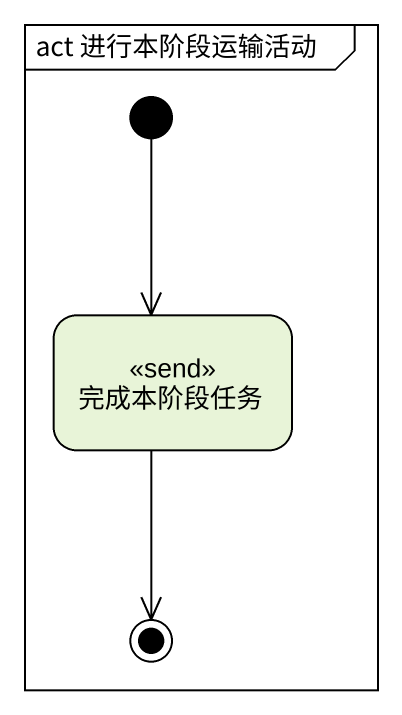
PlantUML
@startuml
mainframe act 进行本阶段运输活动
hide empty description
state 完成本阶段任务 <<send>>
[*] --> 完成本阶段任务
完成本阶段任务 --> [*]
@enduml
